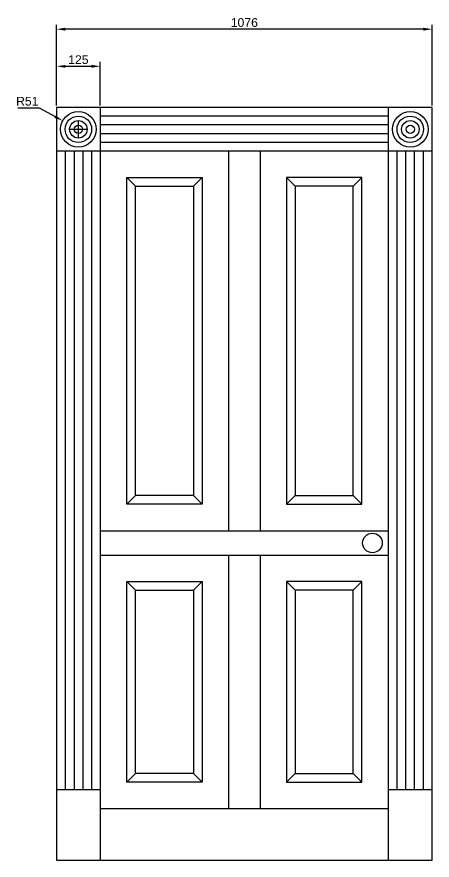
# Model space of a CAD drawing. Header units: millimetres. Extents: x 13853 to 16792, y 8930 to 11762.
# Drawn here: x 15603 to 16792, y 8930 to 11349 of the extents above; entities that cross this region are included whole.
import ezdxf

# ---------------------------------------------------------------- set-up
doc = ezdxf.new("R2010")
doc.units = ezdxf.units.MM
doc.layers.add('22-COTATION-2', color=7, linetype='Continuous', lineweight=5, true_color=0xfb1313)
doc.layers.add('BAT-22-Menuiserie porte', color=120, linetype='Continuous', lineweight=25)
doc.styles.get("Standard").update_dxf_attribs({"font": 'arial.ttf'})
doc.dimstyles.new('SD-MENUI', dxfattribs={"dimscale": 10, "dimtxt": 2.5, "dimasz": 2.5, "dimexe": 1.25, "dimexo": 0.625, "dimtad": 1, "dimtoh": 1, "dimtxsty": 'Standard', "dimcen": 2.5, "dimadec": 0, "dimazin": 0, "dimtp": 0.02, "dimtm": 0.02, "dimtfac": 1, "dimtofl": 0, "dimtmove": 0, "dimatfit": 3, "dimfxl": 1, "dimarcsym": 0})

# ---------------------------------------------------------------- blocks, each defined once
blk = doc.blocks.new('*D103')
at = {"layer": '22-COTATION-2', "color": 0, "lineweight": -2, "transparency": 16777216}
for p, q in [((15716.3, 11095), (15716.3, 11325.9)), ((16792.3, 11095), (16792.3, 11325.9)), ((16767.3, 11313.4), (15741.3, 11313.4))]:
    blk.add_line(p, q, dxfattribs=at)
at = {"layer": '22-COTATION-2', "color": 0, "transparency": 16777216}
for points in [[(15741.3, 11317.6), (15741.3, 11309.2), (15716.3, 11313.4)], [(16767.3, 11317.6), (16767.3, 11309.2), (16792.3, 11313.4)]]:
    blk.add_solid(points, dxfattribs=at)
at = {"layer": 'Defpoints', "color": 0, "transparency": 16777216}
for p in [(15716.3, 11313.4), (15716.3, 11088.7), (16792.3, 11088.7)]:
    blk.add_point(p, dxfattribs=at)
at = {"layer": '22-COTATION-2', "color": 0, "transparency": 16777216, "insert": (16254.3, 11332.4), "char_height": 25, "attachment_point": 5}
blk.add_mtext('1076', dxfattribs=at)
blk = doc.blocks.new('*D104')
at = {"layer": '22-COTATION-2', "color": 0, "lineweight": -2, "transparency": 16777216}
for p, q in [((15716.3, 11095), (15716.3, 11219.4)), ((15741.3, 11206.9), (15816.3, 11206.9)), ((15841.3, 11095), (15841.3, 11219.4))]:
    blk.add_line(p, q, dxfattribs=at)
at = {"layer": '22-COTATION-2', "color": 0, "transparency": 16777216}
for points in [[(15741.3, 11211.1), (15741.3, 11202.8), (15716.3, 11206.9)], [(15816.3, 11211.1), (15816.3, 11202.8), (15841.3, 11206.9)]]:
    blk.add_solid(points, dxfattribs=at)
at = {"layer": 'Defpoints', "color": 0, "transparency": 16777216}
for p in [(15841.3, 11206.9), (15716.3, 11088.7), (15841.3, 11088.7)]:
    blk.add_point(p, dxfattribs=at)
at = {"layer": '22-COTATION-2', "color": 0, "transparency": 16777216, "insert": (15778.8, 11225.9), "char_height": 25, "attachment_point": 5}
blk.add_mtext('125', dxfattribs=at)
blk = doc.blocks.new('*D105')
at = {"layer": '22-COTATION-2', "color": 0, "lineweight": -2, "transparency": 16777216}
for p, q in [((15604.9, 11087.7), (15666.1, 11087.7)), ((15666.1, 11087.7), (15712.1, 11062.6)), ((15778.8, 11001.2), (15778.8, 11051.2)), ((15753.8, 11026.2), (15803.8, 11026.2))]:
    blk.add_line(p, q, dxfattribs=at)
at = {"layer": '22-COTATION-2', "color": 0, "transparency": 16777216}
blk.add_solid([(15714.1, 11066.3), (15710.1, 11058.9), (15734, 11050.6)], dxfattribs=at)
at = {"layer": 'Defpoints', "color": 0, "transparency": 16777216}
for p in [(15734, 11050.6), (15778.8, 11026.2)]:
    blk.add_point(p, dxfattribs=at)
at = {"layer": '22-COTATION-2', "color": 0, "transparency": 16777216, "insert": (15632.4, 11106.7), "char_height": 25, "attachment_point": 5}
blk.add_mtext('R51', dxfattribs=at)

msp = doc.modelspace()

# ---------------------------------------------------------------- linework, layer by layer
at = {"layer": 'BAT-22-Menuiserie porte'}
for p, q in [((15841.319, 11088.707), (15841.319, 8929.707)), ((16667.319, 8929.707), (16667.319, 11088.707)), ((16792.319, 10963.707), (15716.319, 10963.707)), ((16209.319, 10963.707), (16209.319, 9874.707)), ((16299.319, 10963.707), (16299.319, 9874.707)), ((15942.319, 10862.707), (15917.319, 10887.707)), ((16108.319, 10862.707), (16133.319, 10887.707)), ((16400.319, 10862.707), (16375.319, 10887.707)), ((16566.319, 10862.707), (16591.319, 10887.707)), ((15942.319, 9975.707), (15917.319, 9950.707)), ((16108.319, 9975.707), (16133.319, 9950.707)), ((16400.319, 9975.707), (16375.319, 9950.707)), ((16566.319, 9975.707), (16591.319, 9950.707)), ((15841.319, 9874.707), (16667.319, 9874.707)), ((15841.319, 9804.707), (16667.319, 9804.707)), ((16209.319, 9804.707), (16209.319, 9077.707)), ((16299.319, 9804.707), (16299.319, 9077.707)), ((15942.319, 9703.707), (15917.319, 9728.707)), ((16108.319, 9703.707), (16133.319, 9728.707)), ((16400.319, 9703.707), (16375.319, 9728.707)), ((16566.319, 9703.707), (16591.319, 9728.707)), ((15942.319, 9178.707), (15917.319, 9153.707)), ((16108.319, 9178.707), (16133.319, 9153.707)), ((16400.319, 9178.707), (16375.319, 9153.707)), ((16566.319, 9178.707), (16591.319, 9153.707)), ((15716.319, 9132.707), (15841.319, 9132.707)), ((16667.319, 9132.707), (16792.319, 9132.707)), ((15841.319, 9077.707), (16667.319, 9077.707)), ((15716.319, 8929.707), (16792.319, 8929.707))]:
    msp.add_line(p, q, dxfattribs=at)
for points in [[(16792.319, 8929.707), (16792.319, 11088.707), (15716.319, 11088.707), (15716.319, 8929.707)], [(16667.319, 11063.707), (15841.319, 11063.707)], [(16667.319, 11038.707), (15841.319, 11038.707)], [(16667.319, 11013.707), (15841.319, 11013.707)], [(16667.319, 10988.707), (15841.319, 10988.707)], [(15741.319, 10963.707), (15741.319, 9132.707)], [(15766.319, 10963.707), (15766.319, 9132.707)], [(15791.319, 10963.707), (15791.319, 9132.707)], [(15816.319, 10963.707), (15816.319, 9132.707)], [(16692.319, 9132.707), (16692.319, 10963.707)], [(16717.319, 9132.707), (16717.319, 10963.707)], [(16742.319, 9132.707), (16742.319, 10963.707)], [(16767.319, 9132.707), (16767.319, 10963.707)]]:
    msp.add_lwpolyline(points, dxfattribs=at)
for points in [[(15917.319, 9950.707), (15917.319, 10887.707), (16133.319, 10887.707), (16133.319, 9950.707)], [(16591.319, 9950.707), (16591.319, 10887.707), (16375.319, 10887.707), (16375.319, 9950.707)], [(15942.319, 9975.707), (15942.319, 10862.707), (16108.319, 10862.707), (16108.319, 9975.707)], [(16566.319, 9975.707), (16566.319, 10862.707), (16400.319, 10862.707), (16400.319, 9975.707)], [(15917.319, 9153.707), (15917.319, 9728.707), (16133.319, 9728.707), (16133.319, 9153.707)], [(16591.319, 9153.707), (16591.319, 9728.707), (16375.319, 9728.707), (16375.319, 9153.707)], [(15942.319, 9178.707), (15942.319, 9703.707), (16108.319, 9703.707), (16108.319, 9178.707)], [(16566.319, 9178.707), (16566.319, 9703.707), (16400.319, 9703.707), (16400.319, 9178.707)]]:
    msp.add_lwpolyline(points, close=True, dxfattribs=at)
for centre, radius in [((15778.819, 11026.207), 51), ((15778.819, 11026.207), 38), ((16729.819, 11026.207), 51), ((16729.819, 11026.207), 38), ((15778.819, 11026.207), 25), ((15778.819, 11026.207), 12), ((16729.819, 11026.207), 25), ((16729.819, 11026.207), 12), ((16621.319, 9839.707), 28)]:
    msp.add_circle(centre, radius, dxfattribs=at)

# ---------------------------------------------------------------- dimensions: what is measured, and where the dimension line sits
at = {"layer": '22-COTATION-2'}
for base, p1, p2, picture, middle in [((15716.319, 11313.39), (16792.319, 11088.707), (15716.319, 11088.707), '*D103', (16254.319, 11332.404)), ((15841.319, 11206.935), (15716.319, 11088.707), (15841.319, 11088.707), '*D104', (15778.819, 11225.949))]:
    dim = msp.add_linear_dim(base=base, p1=p1, p2=p2, dimstyle='SD-MENUI', dxfattribs=at)
    dim.commit()
    dim.dimension.update_dxf_attribs({"geometry": picture, "text_midpoint": middle})
dim = msp.add_radius_dim(center=(15778.819, 11026.207), mpoint=(15734.048, 11050.631), dimstyle='SD-MENUI', dxfattribs=at)
dim.commit()
dim.dimension.update_dxf_attribs({"geometry": '*D105', "text_midpoint": (15632.403, 11087.693), "dimtype": 164})

doc.saveas('drawing.dxf')
